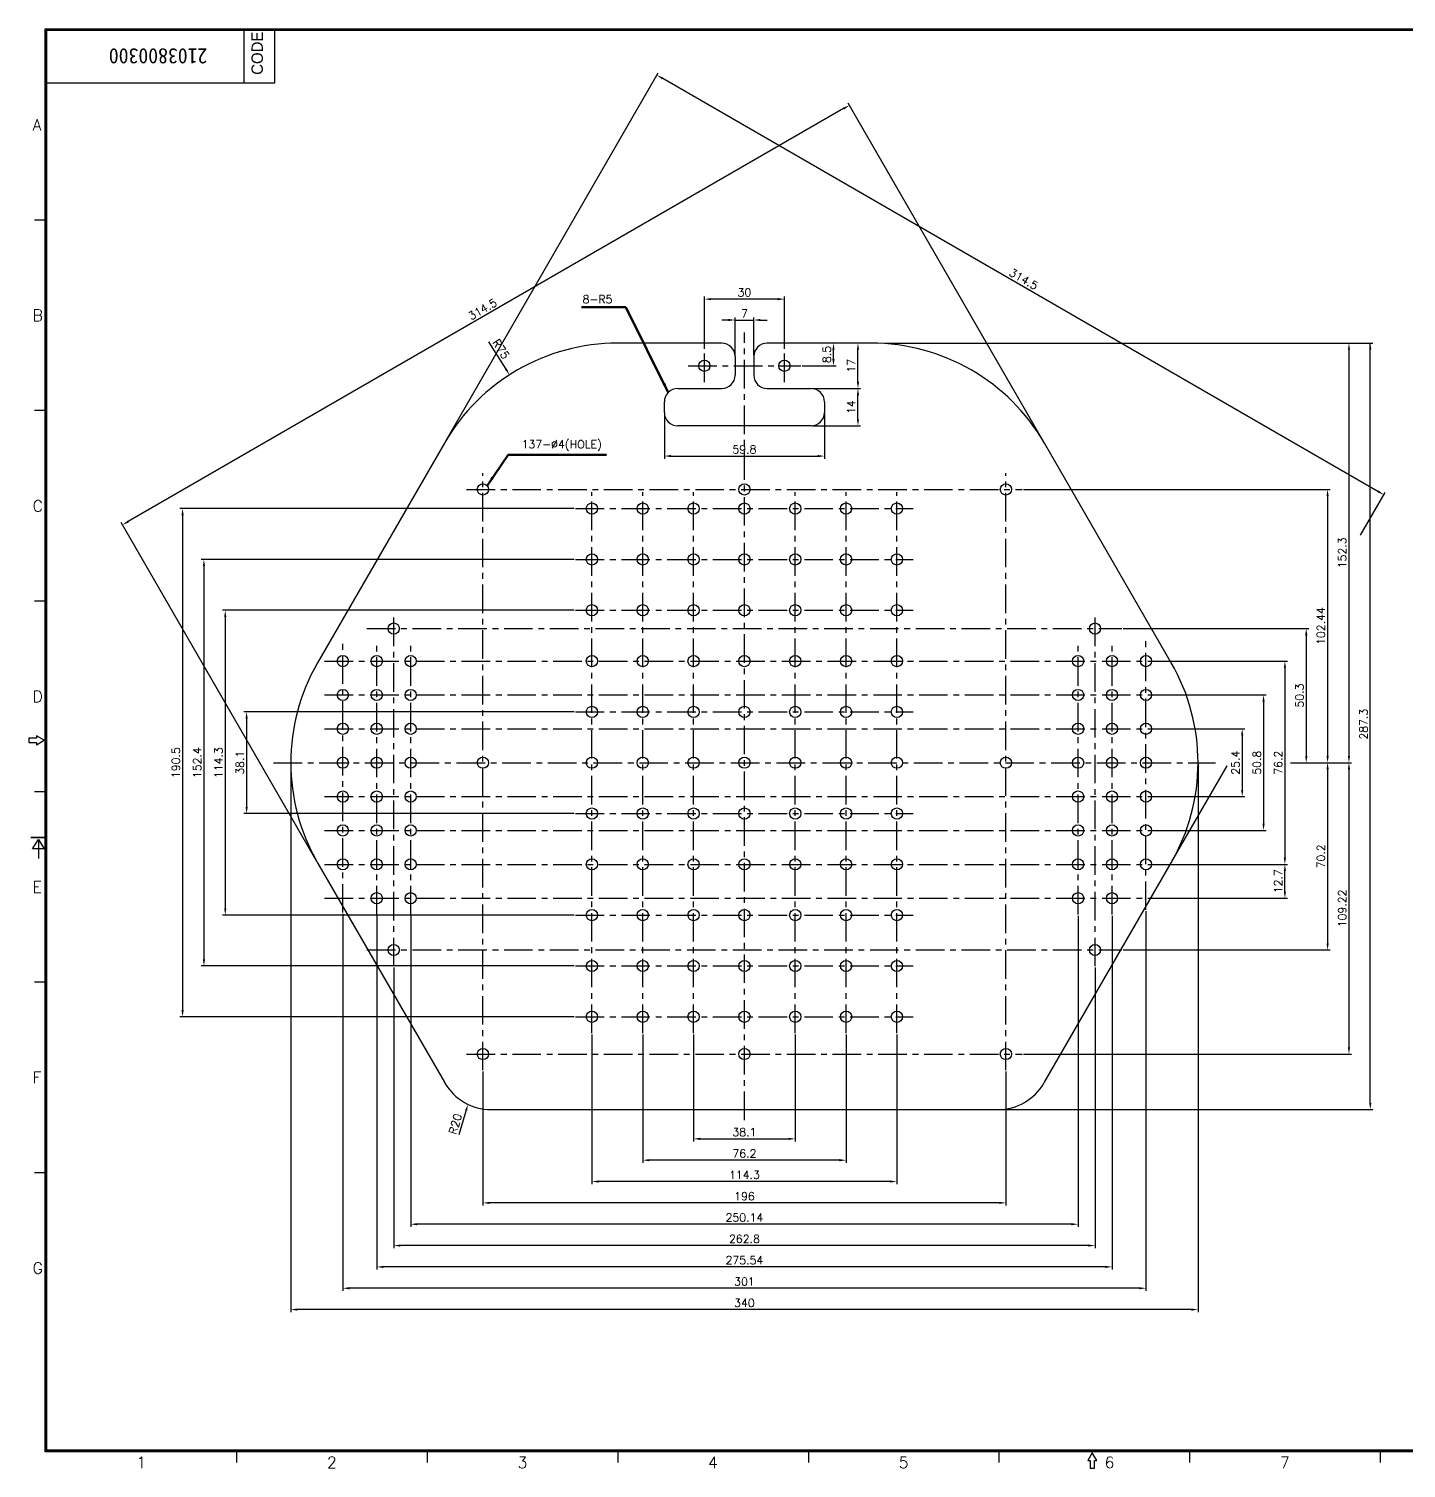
# Model space of a CAD drawing. Extents: x -1998 to 15527, y -687 to 14548.
# Drawn here: x 629.3 to 990.7, y -686.4 to -308.7 of the extents above; entities that cross this region are included whole.
import ezdxf
from ezdxf.enums import TextEntityAlignment as Align

# ---------------------------------------------------------------- set-up
doc = ezdxf.new("R2010")
doc.units = 0
doc.header["$LTSCALE"] = 6
doc.header["$MEASUREMENT"] = 0
doc.linetypes.add('CENTER', pattern=[2, 1.25, -0.25, 0.25, -0.25])
doc.layers.get('0').update_dxf_attribs({"linetype": 'CONTINUOUS'})
for name, color, linetype in [('02___PRT_ALL_AXES', 7, 'CONTINUOUS'), ('CEN', 1, 'CENTER'), ('DEF_LAYER_ROUND_FEAT', 7, 'CONTINUOUS'), ('DIM', 4, 'CONTINUOUS'), ('FOM', 3, 'CONTINUOUS')]:
    doc.layers.add(name, color=color, linetype=linetype)
doc.styles.add('F', font='romans', dxfattribs={"width": 0.8, "bigfont": 'hl'})
doc.styles.add('GHS', font='romans', dxfattribs={"bigfont": 'ghs'})
doc.styles.get("Standard").update_dxf_attribs({"font": 'txt', "width": 0.8})
doc.dimstyles.get("Standard").update_dxf_attribs({"dimtxt": 0.18, "dimasz": 0.18, "dimexe": 0.18, "dimexo": 0.0625, "dimgap": 0.09, "dimtad": 0, "dimtih": 1, "dimtoh": 1, "dimdec": 4, "dimzin": 0, "dimdsep": 46, "dimtxsty": 'Standard', "dimcen": 0.09, "dimadec": 0, "dimazin": 0, "dimtfac": 1, "dimtdec": 4, "dimtofl": 0, "dimtmove": 0, "dimatfit": 3, "dimfxl": 0, "dimtolj": 1, "dimtzin": 0, "dimarcsym": 0})

msp = doc.modelspace()

# ---------------------------------------------------------------- linework, layer by layer
at = {"color": 7, "linetype": 'Continuous'}
msp.add_line((750.58, -592.3), (883.58, -592.3), dxfattribs=at)
for centre, radius, start, end in [((783.83, -558.89), 52.5, 210, 210.2741), ((750.58, -578.3), 14, 210.2741, 270), ((883.58, -578.3), 14, 270, 329.7259), ((850.33, -558.89), 52.5, 329.7259, 330)]:
    msp.add_arc(centre, radius, start, end, dxfattribs=at)
at = {"layer": '02___PRT_ALL_AXES', "color": 7, "linetype": 'Continuous'}
for p, q in [((738.36, -417.46), (705.11, -475.05)), ((929.05, -475.05), (895.8, -417.46)), ((705.11, -527.55), (738.36, -585.14)), ((895.8, -585.14), (929.05, -527.55))]:
    msp.add_line(p, q, dxfattribs=at)
for centre in [(806.58, -397.16), (827.58, -397.16), (748.48, -429.59), (817.08, -429.59), (885.68, -429.59), (777.07, -434.62), (790.41, -434.62), (803.74, -434.62), (817.08, -434.62), (830.41, -434.62), (843.75, -434.62), (857.08, -434.62), (777.07, -447.96), (790.41, -447.96), (803.74, -447.96), (817.08, -447.96), (830.41, -447.96), (843.75, -447.96), (857.08, -447.96), (777.07, -461.29), (790.41, -461.29), (803.74, -461.29), (817.08, -461.29), (830.41, -461.29), (843.75, -461.29), (857.08, -461.29), (725.1, -466.09), (909.06, -466.09), (711.73, -474.63), (720.64, -474.63), (729.53, -474.63), (777.07, -474.63), (790.41, -474.63), (803.74, -474.63), (817.08, -474.63), (830.41, -474.63), (843.75, -474.63), (857.08, -474.63), (904.63, -474.63), (913.52, -474.63), (922.43, -474.63), (711.73, -483.52), (720.64, -483.52), (729.53, -483.52), (904.63, -483.52), (913.52, -483.52), (922.43, -483.52), (777.07, -487.96), (790.41, -487.96), (803.74, -487.96), (817.08, -487.96), (830.41, -487.96), (843.75, -487.96), (857.08, -487.96), (711.73, -492.41), (720.64, -492.41), (729.53, -492.41), (904.63, -492.41), (913.52, -492.41), (922.43, -492.41), (711.73, -501.3), (720.64, -501.3), (729.53, -501.3), (748.48, -501.3), (777.07, -501.3), (790.41, -501.3), (803.74, -501.3), (817.08, -501.3), (830.41, -501.3), (843.75, -501.3), (857.08, -501.3), (885.68, -501.3), (904.63, -501.3), (913.52, -501.3), (922.43, -501.3), (711.73, -510.19), (720.64, -510.19), (729.53, -510.19), (904.63, -510.19), (913.52, -510.19), (922.43, -510.19), (777.07, -514.63), (790.41, -514.63), (803.74, -514.63), (817.08, -514.63), (830.41, -514.63), (843.75, -514.63), (857.08, -514.63), (711.73, -519.08), (720.64, -519.08), (729.53, -519.08), (904.63, -519.08), (913.52, -519.08), (922.43, -519.08), (711.73, -527.97), (720.64, -527.97), (729.53, -527.97), (777.07, -527.97), (790.41, -527.97), (803.74, -527.97), (817.08, -527.97), (830.41, -527.97), (843.75, -527.97), (857.08, -527.97), (904.63, -527.97), (913.52, -527.97), (922.43, -527.97), (720.64, -536.86), (729.53, -536.86), (904.63, -536.86), (913.52, -536.86), (777.07, -541.3), (790.41, -541.3), (803.74, -541.3), (817.08, -541.3), (830.41, -541.3), (843.75, -541.3), (857.08, -541.3), (725.1, -550.44), (909.06, -550.44), (777.07, -554.64), (790.41, -554.64), (803.74, -554.64), (817.08, -554.64), (830.41, -554.64), (843.75, -554.64), (857.08, -554.64), (777.07, -567.97), (790.41, -567.97), (803.74, -567.97), (817.08, -567.97), (830.41, -567.97), (843.75, -567.97), (857.08, -567.97), (748.48, -577.75), (817.08, -577.75), (885.68, -577.75)]:
    msp.add_circle(centre, 1.47, dxfattribs=at)
for centre, start, end in [((783.83, -443.71), 90, 150), ((850.33, -443.71), 30, 90), ((750.58, -501.3), 150, 210), ((883.58, -501.3), 330, 30)]:
    msp.add_arc(centre, 52.5, start, end, dxfattribs=at)
at = {"layer": 'CEN'}
for p, q in [((817.08, -595.1), (817.08, -388.41)), ((806.58, -401.43), (806.58, -392.89)), ((827.58, -401.43), (827.58, -392.89)), ((802.31, -397.16), (831.85, -397.16)), ((748.48, -582.02), (748.48, -425.32)), ((885.68, -582.02), (885.68, -425.32)), ((744.21, -429.59), (889.95, -429.59)), ((777.07, -572.24), (777.07, -430.35)), ((790.41, -572.24), (790.41, -430.35)), ((803.74, -572.24), (803.74, -430.35)), ((830.41, -572.24), (830.41, -430.35)), ((843.75, -572.24), (843.75, -430.35)), ((857.08, -572.24), (857.08, -430.35)), ((772.81, -434.62), (861.35, -434.62)), ((772.81, -447.96), (861.35, -447.96)), ((725.1, -554.71), (725.1, -461.82)), ((772.81, -461.29), (861.35, -461.29)), ((909.06, -554.71), (909.06, -461.82)), ((718.03, -466.09), (916.13, -466.09)), ((711.73, -540.64), (711.73, -470.15)), ((720.64, -541.13), (720.64, -470.36)), ((729.53, -541.13), (729.53, -470.36)), ((904.63, -541.13), (904.63, -470.36)), ((913.52, -541.13), (913.52, -470.36)), ((922.43, -539.94), (922.43, -469.45)), ((706.9, -474.63), (927.26, -474.63)), ((706.9, -483.52), (927.26, -483.52)), ((772.81, -487.96), (861.35, -487.96)), ((706.9, -492.41), (927.26, -492.41)), ((693.53, -501.3), (940.63, -501.3)), ((706.9, -510.19), (927.26, -510.19)), ((772.81, -514.63), (861.35, -514.63)), ((706.9, -519.08), (927.26, -519.08)), ((706.9, -527.97), (927.26, -527.97)), ((706.9, -536.86), (927.26, -536.86)), ((772.81, -541.3), (861.35, -541.3)), ((718.03, -550.44), (916.13, -550.44)), ((772.81, -554.64), (861.35, -554.64)), ((772.81, -567.97), (861.35, -567.97)), ((744.21, -577.75), (889.95, -577.75))]:
    msp.add_line(p, q, dxfattribs=at)
at = {"layer": 'DEF_LAYER_ROUND_FEAT', "color": 7, "linetype": 'Continuous'}
for p, q in [((811.13, -391.21), (783.83, -391.21)), ((850.33, -391.21), (823.03, -391.21)), ((814.63, -394.71), (814.63, -399.61)), ((819.53, -394.71), (819.53, -399.61)), ((799.58, -403.11), (811.13, -403.11)), ((823.03, -403.11), (834.58, -403.11)), ((796.08, -409.41), (796.08, -406.61)), ((838.08, -406.61), (838.08, -409.41)), ((834.58, -412.91), (799.58, -412.91))]:
    msp.add_line(p, q, dxfattribs=at)
for centre, start, end in [((811.13, -394.71), 0, 90), ((823.03, -394.71), 90, 180), ((811.13, -399.61), 270, 0), ((823.03, -399.61), 180, 270), ((799.58, -406.61), 90, 180), ((834.58, -406.61), 0, 90), ((799.58, -409.41), 180, 270), ((834.58, -409.41), 270, 0)]:
    msp.add_arc(centre, 3.5, start, end, dxfattribs=at)
at = {"layer": 'DIM'}
for p, q in [((738.54, -417.16), (794.47, -320.28)), ((983.29, -430.1), (795.64, -321.76)), ((895.62, -417.16), (844.26, -328.2)), ((843.09, -329.68), (655.44, -438.02)), ((806.58, -392.66), (806.58, -378.96)), ((825.83, -379.66), (808.33, -379.66)), ((827.58, -392.66), (827.58, -378.96)), ((812.88, -385.14), (811.13, -385.14)), ((814.63, -394.36), (814.63, -384.44)), ((814.63, -385.14), (819.53, -385.14)), ((819.53, -394.36), (819.53, -384.44)), ((821.28, -385.14), (823.03, -385.14)), ((749.91, -390.86), (754.53, -398.05)), ((854.05, -391.21), (981.97, -391.21)), ((981.27, -590.55), (981.27, -391.21)), ((840.44, -395.41), (840.44, -392.96)), ((846.87, -401.36), (846.87, -392.96)), ((975.67, -392.96), (975.67, -499.55)), ((832.2, -397.16), (841.14, -397.16)), ((834.93, -403.11), (847.57, -403.11)), ((846.87, -411.16), (846.87, -404.86)), ((796.08, -409.76), (796.08, -421.54)), ((838.08, -409.76), (838.08, -421.54)), ((834.93, -412.91), (847.57, -412.91)), ((797.83, -420.84), (836.33, -420.84)), ((890.3, -429.59), (970.77, -429.59)), ((978.67, -441.6), (985.15, -430.37)), ((970.07, -431.34), (970.07, -499.55)), ((772.45, -434.62), (668.99, -434.62)), ((669.69, -436.37), (669.69, -566.22)), ((704.94, -527.25), (653.58, -438.29)), ((772.45, -447.96), (674.59, -447.96)), ((675.29, -449.71), (675.29, -552.89)), ((772.45, -461.29), (680.19, -461.29)), ((680.89, -463.04), (680.89, -539.55)), ((916.48, -466.09), (965.17, -466.09)), ((964.47, -467.84), (964.47, -499.55)), ((927.26, -474.63), (959.57, -474.63)), ((958.87, -476.38), (958.87, -526.22)), ((927.26, -483.52), (953.97, -483.52)), ((953.27, -485.27), (953.27, -517.33)), ((772.45, -487.96), (685.79, -487.96)), ((686.49, -489.71), (686.49, -512.88)), ((927.26, -492.41), (948.37, -492.41)), ((947.67, -494.16), (947.67, -508.44)), ((698.08, -501.65), (698.08, -645.5)), ((929.22, -527.25), (943.72, -502.13)), ((936.08, -501.65), (936.08, -645.5)), ((960.34, -501.3), (976.37, -501.3)), ((970.07, -503.05), (970.07, -548.69)), ((975.67, -503.05), (975.67, -576)), ((927.26, -510.19), (948.37, -510.19)), ((772.45, -514.63), (685.79, -514.63)), ((927.26, -519.08), (953.97, -519.08)), ((927.26, -527.97), (959.57, -527.97)), ((958.87, -535.11), (958.87, -529.72)), ((927.26, -536.86), (959.57, -536.86)), ((772.45, -541.3), (680.19, -541.3)), ((711.73, -540.99), (711.73, -639.9)), ((720.64, -541.48), (720.64, -634.3)), ((729.53, -541.48), (729.53, -623.1)), ((904.63, -541.48), (904.63, -623.1)), ((913.52, -541.48), (913.52, -634.3)), ((922.43, -540.29), (922.43, -639.9)), ((916.48, -550.44), (970.77, -550.44)), ((772.45, -554.64), (674.59, -554.64)), ((725.1, -555.06), (725.1, -628.7)), ((909.06, -555.06), (909.06, -628.7)), ((772.45, -567.97), (668.99, -567.97)), ((777.07, -572.59), (777.07, -611.9)), ((790.41, -572.59), (790.41, -606.3)), ((803.74, -572.59), (803.74, -600.7)), ((830.41, -572.59), (830.41, -600.7)), ((843.75, -572.59), (843.75, -606.3)), ((857.08, -572.59), (857.08, -611.9)), ((890.3, -577.75), (976.37, -577.75)), ((748.48, -582.37), (748.48, -617.5)), ((885.68, -582.37), (885.68, -617.5)), ((742.23, -598.9), (744.06, -592.61)), ((883.58, -592.3), (981.97, -592.3)), ((805.49, -600), (828.66, -600)), ((842, -605.6), (792.16, -605.6)), ((855.33, -611.2), (778.82, -611.2)), ((883.93, -616.8), (750.23, -616.8)), ((902.88, -622.4), (731.28, -622.4)), ((907.31, -628), (726.85, -628)), ((911.77, -633.6), (722.39, -633.6)), ((920.68, -639.2), (713.48, -639.2)), ((934.33, -644.8), (699.83, -644.8))]:
    msp.add_line(p, q, dxfattribs=at)
for points in [[(795.78, -321.51), (795.49, -322.01), (794.12, -320.88)], [(842.95, -329.42), (843.24, -329.93), (844.61, -328.8)], [(808.33, -379.37), (808.33, -379.95), (806.58, -379.66)], [(825.83, -379.37), (825.83, -379.95), (827.58, -379.66)], [(812.88, -384.85), (812.88, -385.43), (814.63, -385.14)], [(821.28, -384.85), (821.28, -385.43), (819.53, -385.14)], [(840.15, -392.96), (840.74, -392.96), (840.44, -391.21)], [(846.58, -392.96), (847.16, -392.96), (846.87, -391.21)], [(975.96, -392.96), (975.38, -392.96), (975.67, -391.21)], [(981.56, -392.96), (980.98, -392.96), (981.27, -391.21)], [(840.15, -395.41), (840.74, -395.41), (840.44, -397.16)], [(754.77, -397.9), (754.28, -398.21), (755.47, -399.53)], [(846.58, -401.36), (847.16, -401.36), (846.87, -403.11)], [(846.58, -404.86), (847.16, -404.86), (846.87, -403.11)], [(846.58, -411.16), (847.16, -411.16), (846.87, -412.91)], [(797.83, -420.55), (797.83, -421.13), (796.08, -420.84)], [(836.33, -420.55), (836.33, -421.13), (838.08, -420.84)], [(970.36, -431.34), (969.78, -431.34), (970.07, -429.59)], [(983.43, -429.85), (983.14, -430.35), (984.8, -430.97)], [(655.3, -437.76), (655.59, -438.27), (653.93, -438.89)], [(669.98, -436.37), (669.4, -436.37), (669.69, -434.62)], [(675.58, -449.71), (675, -449.71), (675.29, -447.96)], [(681.18, -463.04), (680.6, -463.04), (680.89, -461.29)], [(964.76, -467.84), (964.18, -467.84), (964.47, -466.09)], [(959.16, -476.38), (958.58, -476.38), (958.87, -474.63)], [(953.56, -485.27), (952.98, -485.27), (953.27, -483.52)], [(686.78, -489.71), (686.2, -489.71), (686.49, -487.96)], [(947.96, -494.16), (947.38, -494.16), (947.67, -492.41)], [(964.76, -499.55), (964.18, -499.55), (964.47, -501.3)], [(970.36, -499.55), (969.78, -499.55), (970.07, -501.3)], [(970.36, -503.05), (969.78, -503.05), (970.07, -501.3)], [(975.96, -499.55), (975.38, -499.55), (975.67, -501.3)], [(975.96, -503.05), (975.38, -503.05), (975.67, -501.3)], [(947.96, -508.44), (947.38, -508.44), (947.67, -510.19)], [(686.78, -512.88), (686.2, -512.88), (686.49, -514.63)], [(953.56, -517.33), (952.98, -517.33), (953.27, -519.08)], [(959.16, -526.22), (958.58, -526.22), (958.87, -527.97)], [(959.16, -529.72), (958.58, -529.72), (958.87, -527.97)], [(959.16, -535.11), (958.58, -535.11), (958.87, -536.86)], [(681.18, -539.55), (680.6, -539.55), (680.89, -541.3)], [(970.36, -548.69), (969.78, -548.69), (970.07, -550.44)], [(675.58, -552.89), (675, -552.89), (675.29, -554.64)], [(669.98, -566.22), (669.4, -566.22), (669.69, -567.97)], [(975.96, -576), (975.38, -576), (975.67, -577.75)], [(743.78, -592.53), (744.34, -592.69), (744.54, -590.93)], [(981.56, -590.55), (980.98, -590.55), (981.27, -592.3)], [(805.49, -599.71), (805.49, -600.29), (803.74, -600)], [(828.66, -599.71), (828.66, -600.29), (830.41, -600)], [(792.16, -605.31), (792.16, -605.89), (790.41, -605.6)], [(842, -605.31), (842, -605.89), (843.75, -605.6)], [(778.82, -610.91), (778.82, -611.49), (777.07, -611.2)], [(855.33, -610.91), (855.33, -611.49), (857.08, -611.2)], [(750.23, -616.51), (750.23, -617.09), (748.48, -616.8)], [(883.93, -616.51), (883.93, -617.09), (885.68, -616.8)], [(731.28, -622.11), (731.28, -622.69), (729.53, -622.4)], [(902.88, -622.11), (902.88, -622.69), (904.63, -622.4)], [(726.85, -627.71), (726.85, -628.29), (725.1, -628)], [(907.31, -627.71), (907.31, -628.29), (909.06, -628)], [(722.39, -633.31), (722.39, -633.89), (720.64, -633.6)], [(911.77, -633.31), (911.77, -633.89), (913.52, -633.6)], [(713.48, -638.91), (713.48, -639.49), (711.73, -639.2)], [(920.68, -638.91), (920.68, -639.49), (922.43, -639.2)], [(699.83, -644.51), (699.83, -645.09), (698.08, -644.8)], [(934.33, -644.51), (934.33, -645.09), (936.08, -644.8)]]:
    msp.add_solid(points, dxfattribs=at)
at = {"layer": 'FOM', "color": 3}
for p, q in [((685.85, -322.92), (685.85, -308.92)), ((693.85, -322.92), (693.85, -308.92)), ((633.85, -322.92), (693.85, -322.92))]:
    msp.add_line(p, q, dxfattribs=at)
at = {"layer": 'FOM'}
for p, q in [((633.85, -358.92), (630.85, -358.92)), ((633.85, -408.92), (630.85, -408.92)), ((633.85, -458.92), (630.85, -458.92)), ((633.85, -508.92), (630.85, -508.92)), ((633.85, -558.92), (630.85, -558.92)), ((633.85, -608.92), (630.85, -608.92)), ((683.85, -681.92), (683.85, -684.92)), ((733.85, -681.92), (733.85, -684.92)), ((783.85, -681.92), (783.85, -684.92)), ((833.85, -681.92), (833.85, -684.92)), ((883.85, -681.92), (883.85, -684.92)), ((933.85, -681.92), (933.85, -684.92)), ((983.85, -681.92), (983.85, -684.92))]:
    msp.add_line(p, q, dxfattribs=at)
at = {"layer": 'FOM', "color": 7}
for points in [[(1183.05, -682.12), (633.65, -682.12), (633.65, -308.72), (1183.05, -308.72)], [(1182.85, -681.92), (633.85, -681.92), (633.85, -308.92), (1182.85, -308.92)], [(1182.65, -681.72), (634.05, -681.72), (634.05, -309.12), (1182.65, -309.12)]]:
    msp.add_lwpolyline(points, close=True, dxfattribs=at)
at = {"layer": 'FOM'}
for points in [[(633.35, -495.42), (631.35, -494.22), (631.35, -494.82), (629.35, -494.82), (629.35, -496.02), (631.35, -496.02), (631.35, -496.62)], [(908.35, -682.42), (907.15, -684.42), (907.75, -684.42), (907.75, -686.42), (908.95, -686.42), (908.95, -684.42), (909.55, -684.42)]]:
    msp.add_lwpolyline(points, close=True, dxfattribs=at)
at = {"layer": 'FOM', "const_width": 0.4}
msp.add_lwpolyline([(633.85, -520.92), (629.85, -520.92)], dxfattribs=at)
at = {"layer": 'FOM'}
msp.add_lwpolyline([(631.85, -521.42), (633.35, -523.92), (630.35, -523.92), (631.85, -521.42), (631.85, -526.42)], dxfattribs=at)

# ---------------------------------------------------------------- texts
at = {"layer": 'DIM', "style": 'GHS'}
for s, insert, char_height, attachment_point, rotation in [('{\\fGulim|b0|i0|c129|p50;CODE}', (687.77, -320.8), 3, 1, 90), ('{\\fDotumChe|b0|i0|c129|p49;2103800300}', (676.19, -317.89), 4, 1, 180), ('\\A1;314.5', (890.34, -374.41), 2.1, 5, 330), ('\\A1;314.5', (748.39, -382.33), 2.1, 5, 30), ('\\A1;R75', (753.22, -392.77), 2.1, 5, 302.6924), ('\\A1;8.5', (838.69, -394.18), 2.1, 5, 90), ('\\A1;17', (845.12, -397.16), 2.1, 5, 90), ('\\A1;14', (845.12, -408.01), 2.1, 5, 90), ('\\A1;152.3', (973.92, -446.25), 2.1, 5, 90), ('\\A1;102.44', (968.32, -465.45), 2.1, 5, 90), ('\\A1;50.3', (962.72, -483.69), 2.1, 5, 90), ('\\A1;{\\Fromans,ghs|c129;287.3}', (979.52, -491.2), 2.1, 5, 90), ('\\A1;190.5', (667.94, -501.3), 2.1, 5, 90), ('\\A1;152.4', (673.54, -501.3), 2.1, 5, 90), ('\\A1;114.3', (679.14, -501.3), 2.1, 5, 90), ('\\A1;25.4', (945.92, -501.3), 2.1, 5, 90), ('\\A1;50.8', (951.52, -501.3), 2.1, 5, 90), ('\\A1;76.2', (957.12, -501.3), 2.1, 5, 90), ('\\A1;38.1', (684.74, -501.3), 2.1, 5, 90), ('\\A1;70.2', (968.32, -525.87), 2.1, 5, 90), ('\\A1;12.7', (957.12, -532.41), 2.1, 5, 90), ('\\A1;109.22', (973.92, -539.53), 2.1, 5, 90), ('\\A1;R{\\Fromans,ghs|c129;20}', (741.22, -596.11), 2.1, 5, 73.7964)]:
    msp.add_mtext(s, dxfattribs=dict(at, insert=insert, char_height=char_height, attachment_point=attachment_point, rotation=rotation))
at = {"layer": 'DIM', "char_height": 2.1, "attachment_point": 5, "style": 'GHS'}
for s, insert in [('\\A1;30', (817.08, -377.91)), ('\\A1;7', (817.08, -383.39)), ('\\A1;{\\Fromans,ghs|c129;59.8}', (817.08, -419.09)), ('\\A1;38.1', (817.08, -598.25)), ('\\A1;76.2', (817.08, -603.85)), ('\\A1;114.3', (817.08, -609.45)), ('\\A1;196', (817.08, -615.05)), ('\\A1;250.14', (817.08, -620.65)), ('\\A1;262.8', (817.08, -626.25)), ('\\A1;27{\\Fromans,ghs|c129;5.54}', (817.08, -631.85)), ('\\A1;301', (817.08, -637.45)), ('\\A1;340', (817.08, -643.05))]:
    msp.add_mtext(s, dxfattribs=dict(at, insert=insert))
at = {"layer": 'DIM', "char_height": 2.1, "width": 12.2977, "style": 'GHS'}
for s, insert, attachment_point in [('{\\Fromans,ghs|c129;8-R5}', (782.46, -380.76), 9), ('{\\Fromans,ghs|c129;137-%%C4(HOLE)}', (758.63, -419.5), 7)]:
    msp.add_mtext(s, dxfattribs=dict(at, insert=insert, attachment_point=attachment_point))
at = {"layer": 'FOM', "style": 'F'}
for s, p in [('A', (630.35, -335.42)), ('B', (630.35, -385.42)), ('C', (630.35, -435.42)), ('D', (630.35, -485.42)), ('E', (630.35, -535.42)), ('F', (630.35, -585.42)), ('G', (630.35, -635.42))]:
    msp.add_text(s, height=3, dxfattribs=at).set_placement(p)
for s, p in [('1', (658.85, -684.92)), ('2', (708.85, -684.92)), ('3', (758.85, -684.92)), ('4', (808.85, -684.92)), ('5', (858.85, -684.92)), ('6', (912.85, -684.92)), ('7', (958.85, -684.92))]:
    msp.add_text(s, height=3, dxfattribs=at).set_placement(p, align=Align.MIDDLE)

# ---------------------------------------------------------------- leaders
at = {"layer": 'DIM', "annotation_type": 0, "has_hookline": 1}
for points, hookline_direction, text_width in [([(797.11, -404.13), (785.96, -381.76), (783.46, -381.76)], 1, 8.1), ([(749.59, -428.62), (755.13, -420.5), (757.63, -420.5)], 0, 22.3)]:
    msp.add_leader(points, dimstyle='Standard', override={"dimtxt": 3, "dimasz": 2.5, "dimexe": 1, "dimexo": 0.5, "dimgap": 1, "dimtad": 1, "dimtih": 0, "dimtoh": 0, "dimtxsty": 'GHS', "dimcen": 0, "dimclrd": 256, "dimclre": 256, "dimclrt": 256, "dimtix": 1, "dimtofl": 1, "dimtmove": 1, "dimlwd": 65535, "dimlwe": 65535}, dxfattribs=dict(at, hookline_direction=hookline_direction, text_width=text_width))

doc.saveas('drawing.dxf')
